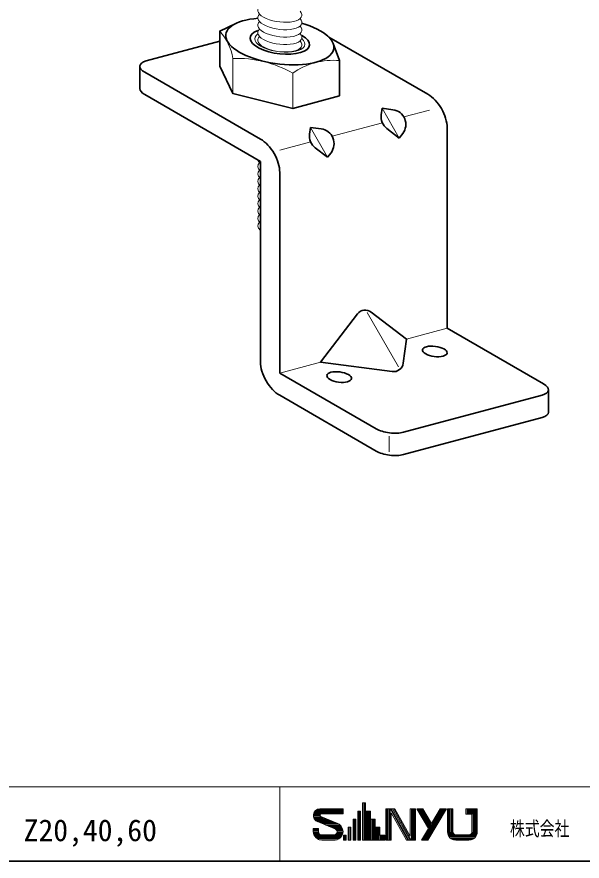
# Model space of a CAD drawing. Units: millimetres, scale not verified. Extents: x -405 to 405, y -286 to 286.
# Drawn here: x -263.4 to -149.2, y 11 to 181.5 of the extents above; entities that cross this region are included whole.
import ezdxf
from ezdxf.enums import TextEntityAlignment as Align

# ---------------------------------------------------------------- set-up
doc = ezdxf.new("R2010")
doc.units = ezdxf.units.MM
for name, color, linetype, lineweight in [('1-1_本体', 7, 'Continuous', 35), ('1-2_ボルト', 4, 'Continuous', 18), ('F-0_枠図面', 4, 'Continuous', 18)]:
    doc.layers.add(name, color=color, linetype=linetype, lineweight=lineweight)
doc.layers.add('F-3_文字２', color=7, linetype='Continuous')
doc.styles.add('ＭＳ ゴシック', font='')
doc.styles.get('ＭＳ ゴシック').set_extended_font_data('MS Gothic')

msp = doc.modelspace()

# ---------------------------------------------------------------- linework, layer by layer
at = {"layer": '1-1_本体'}
for p, q in [((-180.356, 165.886), (-200.379, 177.446)), ((-180.356, 165.886), (-200.379, 177.446)), ((-237.249, 172.603), (-222.374, 176.588)), ((-237.249, 172.603), (-222.374, 176.588)), ((-238.541, 171.527), (-238.541, 167.027)), ((-238.541, 171.527), (-238.541, 167.027)), ((-214.163, 156.827), (-237.549, 170.328)), ((-214.163, 156.827), (-237.549, 170.328)), ((-214.163, 152.327), (-237.549, 165.828)), ((-214.163, 152.327), (-237.549, 165.828)), ((-189.756, 161.729), (-189.582, 163.047)), ((-189.756, 161.729), (-189.582, 163.047)), ((-187.406, 162.761), (-189.582, 163.047)), ((-187.406, 162.761), (-189.582, 163.047)), ((-204.245, 157.847), (-204.071, 159.165)), ((-204.245, 157.847), (-204.071, 159.165)), ((-201.895, 158.879), (-204.071, 159.165)), ((-201.895, 158.879), (-204.071, 159.165)), ((-188.608, 158.958), (-186.118, 157.047)), ((-188.608, 158.958), (-186.118, 157.047)), ((-176.459, 159.136), (-176.459, 118.636)), ((-176.459, 159.136), (-176.459, 118.636)), ((-185.418, 157.96), (-186.118, 157.047)), ((-185.418, 157.96), (-186.118, 157.047)), ((-203.097, 155.075), (-200.607, 153.165)), ((-203.097, 155.075), (-200.607, 153.165)), ((-199.906, 154.078), (-200.607, 153.165)), ((-199.906, 154.078), (-200.607, 153.165)), ((-214.163, 152.327), (-214.163, 111.827)), ((-214.163, 152.327), (-214.163, 111.827)), ((-210.266, 150.077), (-210.266, 109.577)), ((-210.266, 150.077), (-210.266, 109.577)), ((-194.58, 121.52), (-202.056, 111.777)), ((-194.58, 121.52), (-202.056, 111.777)), ((-191.776, 121.889), (-184.669, 116.436)), ((-191.776, 121.889), (-184.669, 116.436)), ((-176.459, 118.636), (-156.971, 107.384)), ((-176.459, 118.636), (-156.971, 107.384)), ((-185.307, 111.589), (-184.669, 116.436)), ((-185.307, 111.589), (-184.669, 116.436)), ((-187.551, 109.867), (-202.056, 111.777)), ((-187.551, 109.867), (-202.056, 111.777)), ((-210.266, 109.577), (-190.781, 98.327)), ((-210.266, 109.577), (-190.781, 98.327)), ((-155.978, 101.686), (-155.978, 106.186)), ((-155.978, 101.686), (-155.978, 106.186)), ((-210.266, 105.077), (-190.781, 93.827)), ((-210.266, 105.077), (-190.781, 93.827)), ((-185.285, 97.603), (-157.27, 105.11)), ((-185.285, 97.603), (-157.27, 105.11)), ((-185.285, 93.103), (-157.27, 100.61)), ((-185.285, 93.103), (-157.27, 100.61))]:
    msp.add_line(p, q, dxfattribs=at)
at = {"layer": '1-1_本体', "color": 4, "lineweight": 18}
for p, q in [((-189.582, 163.047), (-186.118, 157.047)), ((-189.582, 163.047), (-186.118, 157.047)), ((-185.203, 161.293), (-180.007, 162.685)), ((-185.203, 161.293), (-180.007, 162.685)), ((-204.071, 159.165), (-200.607, 153.165)), ((-204.071, 159.165), (-200.607, 153.165)), ((-199.692, 157.41), (-189.529, 160.133)), ((-199.692, 157.41), (-189.529, 160.133)), ((-210.266, 154.577), (-204.018, 156.251)), ((-210.266, 154.577), (-204.018, 156.251)), ((-192.597, 121.781), (-186.281, 110.842)), ((-192.597, 121.781), (-186.281, 110.842)), ((-184.669, 116.436), (-176.459, 118.636)), ((-184.669, 116.436), (-176.459, 118.636)), ((-210.266, 109.577), (-202.056, 111.777)), ((-210.266, 109.577), (-202.056, 111.777)), ((-188.183, 93.647), (-188.183, 96.827)), ((-188.183, 93.647), (-188.183, 96.827))]:
    msp.add_line(p, q, dxfattribs=at)
at = {"layer": '1-1_本体'}
for centre, radius, start, end in [((-187.798, 159.787), 3, 322.5, 82.5), ((-186.781, 161.338), 3, 172.5, 232.5), ((-202.287, 155.904), 3, 322.5, 82.5), ((-201.27, 157.455), 3, 172.5, 232.5), ((-192.993, 120.302), 2, 52.5, 142.5), ((-187.29, 111.85), 2, 262.5, 352.5), ((-187.29, 111.85), 2, 262.5, 352.5)]:
    msp.add_arc(centre, radius, start, end, dxfattribs=at)
for centre, major_axis, ratio, start_param, end_param in [((-234.648, 171.103), (-3.887, 0.512), 0.414, 5.4975293, 7.0678099), ((-234.648, 171.103), (-3.887, 0.512), 0.414, 5.4975293, 7.0678099), ((-234.648, 166.603), (-3.887, 0.512), 0.414, 0.0544503, 0.7846246), ((-234.648, 166.603), (-3.887, 0.512), 0.414, 0.0544503, 0.7846246), ((-180.356, 161.386), (-2.757, 4.774), 0.577, 3.9260805, 5.4974837), ((-180.356, 161.386), (-2.757, 4.774), 0.577, 3.9260805, 5.4974837), ((-214.163, 152.327), (-2.757, 4.774), 0.577, 3.9260805, 5.4974837), ((-214.163, 152.327), (-2.757, 4.774), 0.577, 3.9260805, 5.4974837), ((-210.266, 109.577), (-2.757, 4.774), 0.577, 0.7844879, 2.3571048), ((-210.266, 109.577), (-2.757, 4.774), 0.577, 0.7844879, 2.3571048), ((-159.871, 106.609), (-3.887, 0.512), 0.414, 2.3559366, 3.9272487), ((-159.871, 106.609), (-3.887, 0.512), 0.414, 2.3559366, 3.9272487), ((-159.871, 102.109), (-3.887, 0.512), 0.414, 2.3559366, 3.1961451), ((-159.871, 102.109), (-3.887, 0.512), 0.414, 2.3559366, 3.1961451), ((-187.883, 99.103), (-3.887, 0.512), 0.414, 0.7846246, 2.3569681), ((-187.883, 99.103), (-3.887, 0.512), 0.414, 0.7846246, 2.3569681), ((-187.883, 94.603), (-3.887, 0.512), 0.414, 0.7846246, 2.3569681), ((-187.883, 94.603), (-3.887, 0.512), 0.414, 0.7846246, 2.3569681)]:
    msp.add_ellipse(centre, major_axis=major_axis, ratio=ratio, start_param=start_param, end_param=end_param, dxfattribs=at)
for centre in [(-178.94, 113.944), (-178.94, 113.944), (-198.259, 108.768), (-198.259, 108.768)]:
    msp.add_ellipse(centre, major_axis=(-2.479, 0.326), ratio=0.414, dxfattribs=at)
at = {"layer": '1-2_ボルト', "color": 7, "lineweight": 35}
for p, q in [((-203.736, 179.384), (-203.739, 179.386)), ((-203.736, 179.384), (-203.739, 179.386)), ((-198.171, 172.683), (-199.48, 176.148)), ((-198.171, 172.683), (-199.48, 176.148)), ((-198.171, 172.683), (-198.171, 165.578)), ((-198.171, 172.683), (-198.171, 165.578)), ((-198.171, 165.578), (-207.651, 163.038)), ((-198.171, 165.578), (-207.651, 163.038))]:
    msp.add_line(p, q, dxfattribs=at)
at = {"layer": '1-2_ボルト'}
for p, q in [((-219.723, 173.123), (-219.723, 166.018)), ((-219.723, 173.123), (-219.723, 166.018)), ((-207.651, 170.143), (-207.651, 163.038)), ((-207.651, 170.143), (-207.651, 163.038))]:
    msp.add_line(p, q, dxfattribs=at)
at = {"layer": '1-2_ボルト', "color": 7, "lineweight": 35}
for points in [[(-219.119, 180.198), (-222.374, 178.643), (-222.374, 171.538)], [(-219.119, 180.198), (-222.374, 178.643), (-222.374, 171.538)], [(-222.374, 171.538), (-219.723, 166.018), (-207.651, 163.038)], [(-222.374, 171.538), (-219.723, 166.018), (-207.651, 163.038)]]:
    msp.add_lwpolyline(points, dxfattribs=at)
at = {"layer": '1-2_ボルト'}
for centre, radius, start, end in [((-231.022, 171.093), 11.481, 10.18327, 41.11886), ((-231.022, 171.093), 11.481, 10.18327, 41.11886), ((-218.907, 150.488), 22.65, 60.20256, 92.06508), ((-218.907, 150.488), 22.65, 60.20256, 92.06508), ((-199.427, 158.41), 14.329, 84.97118, 125.02882), ((-199.427, 158.41), 14.329, 84.97118, 125.02882)]:
    msp.add_arc(centre, radius, start, end, dxfattribs=at)
for centre, major_axis, start_param, end_param in [((-210.25, 182.356), (-4.462, 0.587), 5.926419, 9.8904448), ((-210.25, 182.356), (-4.462, 0.587), 5.926419, 9.8904448), ((-210.25, 180.856), (-4.462, 0.587), 5.926419, 9.8904448), ((-210.25, 180.856), (-4.462, 0.587), 5.926419, 9.8904448), ((-210.25, 179.356), (-4.462, 0.587), 5.926419, 9.8904448), ((-210.25, 179.356), (-4.462, 0.587), 5.926419, 9.8904448), ((-210.25, 177.856), (-4.462, 0.587), 5.926419, 9.8904448), ((-210.25, 177.856), (-4.462, 0.587), 5.926419, 9.8904448), ((-210.25, 176.556), (-5.058, 0.666), 5.8288255, 9.9880383), ((-210.25, 176.556), (-5.058, 0.666), 5.8288255, 9.9880383), ((-210.25, 176.356), (-4.462, 0.587), 5.926419, 9.8904448), ((-210.25, 176.356), (-4.462, 0.587), 5.926419, 9.8904448), ((-210.25, 150.856), (-4.462, 0.587), 5.926419, 6.8412771), ((-210.25, 150.856), (-4.462, 0.587), 5.926419, 6.8412771), ((-210.25, 152.356), (-4.462, 0.587), 0.1654722, 0.5580918), ((-210.25, 152.356), (-4.462, 0.587), 0.1654722, 0.5580918), ((-210.25, 149.356), (-4.462, 0.587), 5.926419, 6.8412771), ((-210.25, 149.356), (-4.462, 0.587), 5.926419, 6.8412771), ((-210.25, 147.856), (-4.462, 0.587), 5.926419, 6.8412771), ((-210.25, 147.856), (-4.462, 0.587), 5.926419, 6.8412771), ((-210.25, 146.356), (-4.462, 0.587), 5.926419, 6.8412771), ((-210.25, 146.356), (-4.462, 0.587), 5.926419, 6.8412771), ((-210.25, 144.856), (-4.462, 0.587), 5.926419, 6.8412771), ((-210.25, 144.856), (-4.462, 0.587), 5.926419, 6.8412771), ((-210.25, 143.356), (-4.462, 0.587), 5.926419, 6.8412771), ((-210.25, 143.356), (-4.462, 0.587), 5.926419, 6.8412771), ((-210.25, 141.856), (-4.462, 0.587), 5.926419, 6.8412771), ((-210.25, 141.856), (-4.462, 0.587), 5.926419, 6.8412771), ((-210.25, 140.356), (-4.462, 0.587), 5.926419, 6.8412771), ((-210.25, 140.356), (-4.462, 0.587), 5.926419, 6.8412771), ((-210.25, 138.856), (-4.462, 0.587), 5.926419, 6.8412771), ((-210.25, 138.856), (-4.462, 0.587), 5.926419, 6.8412771)]:
    msp.add_ellipse(centre, major_axis=major_axis, ratio=0.414, start_param=start_param, end_param=end_param, dxfattribs=at)
at = {"layer": '1-2_ボルト', "color": 7, "lineweight": 35}
for centre, major_axis, start_param, end_param in [((-210.25, 176.556), (-10.906, 1.436), 5.1823872, 10.6344766), ((-210.25, 176.556), (-10.906, 1.436), 5.1823872, 10.6344766), ((-210.25, 176.556), (-5.995, 0.789), 5.6002094, 10.2166544), ((-210.25, 176.556), (-5.995, 0.789), 5.6002094, 10.2166544), ((-210.25, 174.856), (-4.462, 0.587), 5.926419, 6.0375278), ((-210.25, 174.856), (-4.462, 0.587), 5.926419, 6.0375278), ((-210.25, 174.856), (-4.462, 0.587), 3.4961507, 3.6072595), ((-210.25, 174.856), (-4.462, 0.587), 3.4961507, 3.6072595)]:
    msp.add_ellipse(centre, major_axis=major_axis, ratio=0.414, start_param=start_param, end_param=end_param, dxfattribs=at)
at = {"layer": 'F-0_枠図面'}
for p, q in [((-405, 26), (-15.5, 26)), ((-210.25, 26), (-210.25, 11)), ((-193.524, 22.771), (-192.924, 22.771)), ((-193.524, 15.244), (-193.524, 22.771)), ((-193.313, 15.244), (-193.313, 22.771)), ((-193.102, 15.244), (-193.102, 22.771)), ((-192.924, 21.106), (-192.924, 22.771)), ((-203.426, 20.606), (-197.487, 20.606)), ((-203.344, 20.817), (-197.487, 20.817)), ((-203.215, 21.028), (-197.487, 21.028)), ((-203.02, 21.239), (-197.487, 21.239)), ((-202.693, 21.45), (-197.487, 21.45)), ((-202.15, 21.572), (-197.487, 21.572)), ((-201.892, 20.539), (-197.487, 20.539)), ((-197.487, 20.539), (-197.487, 21.572)), ((-194.49, 21.106), (-193.945, 21.106)), ((-194.49, 15.244), (-194.49, 21.106)), ((-194.279, 15.244), (-194.279, 21.106)), ((-194.068, 15.244), (-194.068, 21.106)), ((-193.945, 15.244), (-193.945, 21.106)), ((-192.924, 21.106), (-191.958, 21.106)), ((-192.891, 15.244), (-192.891, 21.106)), ((-192.68, 15.244), (-192.68, 21.106)), ((-192.469, 15.244), (-192.469, 21.106)), ((-192.258, 15.244), (-192.258, 21.106)), ((-192.047, 15.244), (-192.047, 21.106)), ((-191.958, 19.485), (-191.958, 21.106)), ((-188.828, 21.572), (-186.996, 21.572)), ((-188.828, 15.244), (-188.828, 21.572)), ((-188.617, 15.244), (-188.617, 21.572)), ((-188.406, 15.244), (-188.406, 21.572)), ((-188.195, 15.244), (-188.195, 21.572)), ((-187.99, 21.596), (-184.422, 15.244)), ((-187.984, 15.244), (-187.984, 21.572)), ((-187.762, 15.244), (-187.762, 20.759)), ((-187.762, 20.759), (-184.664, 15.244)), ((-187.734, 21.572), (-184.181, 15.244)), ((-187.492, 21.572), (-183.938, 15.244)), ((-187.25, 21.572), (-183.782, 15.395)), ((-186.996, 21.572), (-183.898, 16.056)), ((-183.898, 16.056), (-183.898, 21.572)), ((-183.898, 21.572), (-182.832, 21.572)), ((-183.676, 15.244), (-183.676, 21.572)), ((-183.465, 15.244), (-183.465, 21.572)), ((-183.254, 15.244), (-183.254, 21.572)), ((-183.043, 15.244), (-183.043, 21.572)), ((-182.832, 15.244), (-182.832, 21.572)), ((-182.599, 21.572), (-181.36, 21.572)), ((-182.599, 21.572), (-180.222, 17.566)), ((-182.354, 21.572), (-179.97, 17.555)), ((-182.109, 21.572), (-179.847, 17.762)), ((-181.863, 21.572), (-179.724, 17.968)), ((-181.618, 21.572), (-179.602, 18.175)), ((-181.36, 21.572), (-179.602, 18.61)), ((-181.342, 15.244), (-177.586, 21.572)), ((-181.097, 15.244), (-177.34, 21.572)), ((-180.851, 15.244), (-177.095, 21.572)), ((-180.606, 15.244), (-176.85, 21.572)), ((-180.361, 15.244), (-176.604, 21.572)), ((-179.602, 18.61), (-177.844, 21.572)), ((-177.844, 21.572), (-176.604, 21.572)), ((-176.371, 16.909), (-176.371, 21.572)), ((-176.371, 21.572), (-175.305, 21.572)), ((-176.16, 16.781), (-176.16, 21.572)), ((-175.949, 16.781), (-175.949, 21.572)), ((-175.738, 16.781), (-175.738, 21.572)), ((-175.527, 16.781), (-175.527, 21.572)), ((-175.305, 16.909), (-175.305, 21.572)), ((-172.641, 21.572), (-170.376, 21.572)), ((-172.641, 20.506), (-172.641, 21.572)), ((-172.641, 20.506), (-171.442, 20.506)), ((-172.43, 20.506), (-172.43, 21.572)), ((-172.219, 20.506), (-172.219, 21.572)), ((-172.008, 20.506), (-172.008, 21.572)), ((-171.797, 20.506), (-171.797, 21.572)), ((-171.586, 20.506), (-171.586, 21.572)), ((-171.442, 16.909), (-171.442, 20.506)), ((-171.375, 20.506), (-171.375, 21.572)), ((-171.22, 16.781), (-171.22, 21.572)), ((-171.009, 16.781), (-171.009, 21.572)), ((-170.798, 16.781), (-170.798, 21.572)), ((-170.587, 16.781), (-170.587, 21.572)), ((-170.376, 16.909), (-170.376, 21.572)), ((-203.482, 20.184), (-202.141, 20.184)), ((-203.471, 20.395), (-202.113, 20.395)), ((-203.459, 19.973), (-201.928, 19.973)), ((-203.402, 19.762), (-201.42, 19.762)), ((-203.304, 19.551), (-200.912, 19.551)), ((-203.155, 19.34), (-200.403, 19.34)), ((-202.926, 19.129), (-199.895, 19.129)), ((-202.649, 18.974), (-199.116, 17.509)), ((-202.515, 18.918), (-199.386, 18.918)), ((-201.975, 19.992), (-198.555, 18.574)), ((-195.455, 15.244), (-195.455, 19.485)), ((-195.455, 19.485), (-194.912, 19.485)), ((-195.244, 15.244), (-195.244, 19.485)), ((-195.034, 15.244), (-195.034, 19.485)), ((-194.912, 15.244), (-194.912, 19.485)), ((-191.958, 19.485), (-190.992, 19.485)), ((-191.836, 15.244), (-191.836, 19.485)), ((-191.625, 15.244), (-191.625, 19.485)), ((-191.414, 15.244), (-191.414, 19.485)), ((-191.203, 15.244), (-191.203, 19.485)), ((-190.992, 17.864), (-190.992, 19.485)), ((-203.482, 17.575), (-202.45, 17.575)), ((-203.482, 16.976), (-203.482, 17.575)), ((-203.481, 17.442), (-202.449, 17.442)), ((-203.481, 17.231), (-202.449, 17.231)), ((-202.45, 16.942), (-202.45, 17.575)), ((-202.007, 18.707), (-198.878, 18.707)), ((-201.498, 18.497), (-198.393, 18.497)), ((-200.99, 18.286), (-198.088, 18.286)), ((-200.481, 18.075), (-197.881, 18.075)), ((-199.973, 17.864), (-197.733, 17.864)), ((-199.464, 17.653), (-197.625, 17.653)), ((-198.98, 17.442), (-197.551, 17.442)), ((-198.775, 17.231), (-197.506, 17.231)), ((-196.421, 17.864), (-195.877, 17.864)), ((-196.421, 15.244), (-196.421, 17.864)), ((-196.21, 15.244), (-196.21, 17.864)), ((-195.999, 15.244), (-195.999, 17.864)), ((-195.877, 15.244), (-195.877, 17.864)), ((-190.992, 17.864), (-190.027, 17.864)), ((-190.992, 15.244), (-190.992, 17.864)), ((-190.781, 15.244), (-190.781, 17.864)), ((-190.571, 15.244), (-190.571, 17.864)), ((-190.36, 15.244), (-190.36, 17.864)), ((-190.149, 15.244), (-190.149, 17.864)), ((-190.027, 16.243), (-190.027, 17.864)), ((-181.6, 15.244), (-180.222, 17.566)), ((-203.481, 17.02), (-202.449, 17.02)), ((-203.474, 16.809), (-202.436, 16.809)), ((-203.441, 16.598), (-202.354, 16.598)), ((-203.379, 16.387), (-202.152, 16.387)), ((-203.287, 16.176), (-197.682, 16.176)), ((-203.157, 15.965), (-197.812, 15.965)), ((-202.978, 15.754), (-197.99, 15.754)), ((-202.724, 15.543), (-198.245, 15.543)), ((-201.784, 16.276), (-199.25, 16.276)), ((-198.96, 16.387), (-197.59, 16.387)), ((-198.767, 16.598), (-197.529, 16.598)), ((-198.696, 17.02), (-197.488, 17.02)), ((-198.694, 16.809), (-197.495, 16.809)), ((-197.387, 15.244), (-197.387, 16.243)), ((-197.387, 16.243), (-196.843, 16.243)), ((-197.211, 15.244), (-197.211, 16.243)), ((-197, 15.244), (-197, 16.243)), ((-196.843, 15.244), (-196.843, 16.243)), ((-190.027, 16.243), (-189.061, 16.243)), ((-189.938, 15.244), (-189.938, 16.243)), ((-189.727, 15.244), (-189.727, 16.243)), ((-189.516, 15.244), (-189.516, 16.243)), ((-189.305, 15.244), (-189.305, 16.243)), ((-189.094, 15.244), (-189.094, 16.243)), ((-189.061, 15.244), (-189.061, 16.243)), ((-176.371, 16.887), (-176.349, 16.887)), ((-176.366, 16.781), (-175.292, 16.781)), ((-176.336, 16.57), (-175.201, 16.57)), ((-176.278, 16.359), (-174.945, 16.359)), ((-176.187, 16.149), (-170.56, 16.149)), ((-176.058, 15.938), (-170.689, 15.938)), ((-175.878, 15.727), (-170.869, 15.727)), ((-175.618, 15.516), (-171.129, 15.516)), ((-174.706, 16.309), (-172.041, 16.309)), ((-171.802, 16.359), (-170.469, 16.359)), ((-171.547, 16.57), (-170.411, 16.57)), ((-171.456, 16.781), (-170.381, 16.781)), ((-202.298, 15.332), (-198.671, 15.332)), ((-201.75, 15.244), (-199.075, 15.244)), ((-197.387, 15.244), (-196.843, 15.244)), ((-196.421, 15.244), (-195.877, 15.244)), ((-195.455, 15.244), (-194.912, 15.244)), ((-194.49, 15.244), (-193.945, 15.244)), ((-193.524, 15.244), (-189.061, 15.244)), ((-188.828, 15.244), (-187.762, 15.244)), ((-184.664, 15.244), (-182.832, 15.244)), ((-181.6, 15.244), (-180.361, 15.244)), ((-175.153, 15.305), (-171.595, 15.305)), ((-174.706, 15.244), (-172.041, 15.244))]:
    msp.add_line(p, q, dxfattribs=at)
at = {"layer": 'F-0_枠図面', "color": 7, "lineweight": 35}
msp.add_lwpolyline([(-405, 286), (-405, 11), (-15.5, 11)], dxfattribs=at)
at = {"layer": 'F-0_枠図面'}
for centre, radius, start, end in [((-202.132, 20.221), 1.35, 90.76968, 251.60579), ((-201.866, 20.255), 0.284, 92.62549, 247.52919), ((-199.318, 16.908), 0.632, 267.5421, 69.85329), ((-199.218, 16.975), 1.731, 269.93188, 67.46921), ((-201.75, 16.976), 1.732, 179.99979, 270.00009), ((-201.784, 16.942), 0.666, 179.99979, 270.00009), ((-174.706, 16.909), 1.665, 179.99979, 270.00009), ((-174.706, 16.909), 0.6, 179.99979, 270.00009), ((-172.041, 16.909), 0.6, 270.00009, 0), ((-172.041, 16.909), 1.665, 270.00009, 0)]:
    msp.add_arc(centre, radius, start, end, dxfattribs=at)

# ---------------------------------------------------------------- texts
at = {"layer": 'F-0_枠図面', "color": 7, "style": 'ＭＳ ゴシック', "width": 0.75}
msp.add_text('株式会社', height=2.933, dxfattribs=at).set_placement((-163.76, 15.225), align=Align.BOTTOM_LEFT)
at = {"layer": 'F-3_文字２', "style": 'ＭＳ ゴシック'}
msp.add_text('ﾊﾘｼﾀﾋﾟｰｽﾛｯｸ Z20,40,60', height=4.399, dxfattribs=at).set_placement((-297.999, 13.709), align=Align.BOTTOM_LEFT)

doc.saveas('drawing.dxf')
